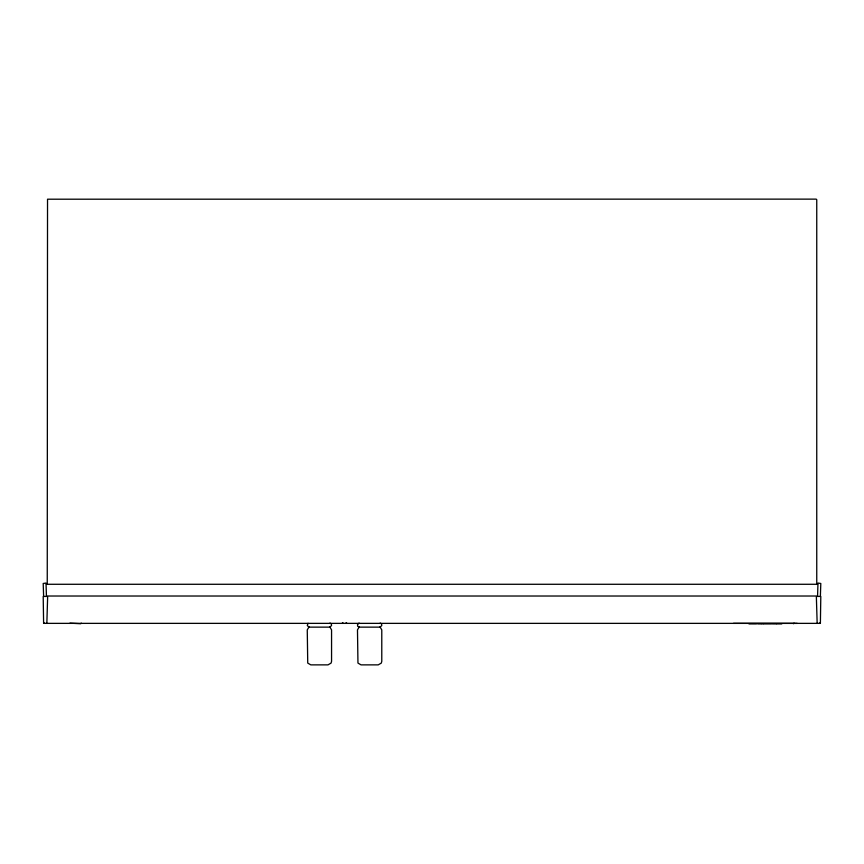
<?xml version="1.0" encoding="UTF-8"?>
<svg xmlns="http://www.w3.org/2000/svg" width="864" height="864" viewBox="0 0 864 864"><rect width="100%" height="100%" fill="white"/><g stroke="black" fill="none" stroke-linecap="round" stroke-linejoin="round"><path stroke-width="1.3" d="M46.85 623.365L47.66 596.02L816.34 596.02L817.16 623.365M81.27 623.16L80.708 623.722L69.93 623.16M46.44 584.28L817.56 584.28M342.9 622.631L342.166 623.365M794.07 623.16L793.508 623.722M820.314 622.631L819.58 623.365M308.07 623.3L307.26 625.514L308.88 627.134L329.94 627.134L331.56 625.514L331.344 623.894L329.94 623.074M309.042 626.8L307.26 629.888L307.735 663.088L310.824 664.87L327.996 664.87L331.085 663.088L331.56 661.316L331.56 629.888L329.778 626.8M359.262 626.8L357.48 629.888L357.955 663.088L361.044 664.87L378.216 664.87L381.305 663.088L381.78 661.316L381.78 629.888L379.998 626.8M733.46 623.365L797.234 623.387M47.25 596.43L43.2 596.43L43.61 623.365L820.39 623.365L820.8 596.43L816.75 596.43M359.1 623.074L357.48 624.694L357.696 626.314L359.1 627.134L380.16 627.134L381.78 625.514L381.564 623.894L380.16 623.074M820.39 596.03L820.8 583.47L817.97 583.06L817.56 596.311M748.958 623.894L751.648 623.894M752.468 623.894L756.551 623.894M757.674 623.894L760.925 623.894M761.519 623.894L763.214 623.894M763.776 623.894L768.064 623.894M768.863 623.894L771.628 623.894M772.535 623.894L776.207 623.894M776.714 623.894L781.78 623.894M816.75 583.988L816.75 199.692L816.188 199.13L47.531 199.206L47.25 583.988M346.874 623.365L346.14 622.631M43.61 596.03L43.2 583.47L46.03 583.06L46.44 596.311M44.41 623.365L43.686 622.631"/></g></svg>
